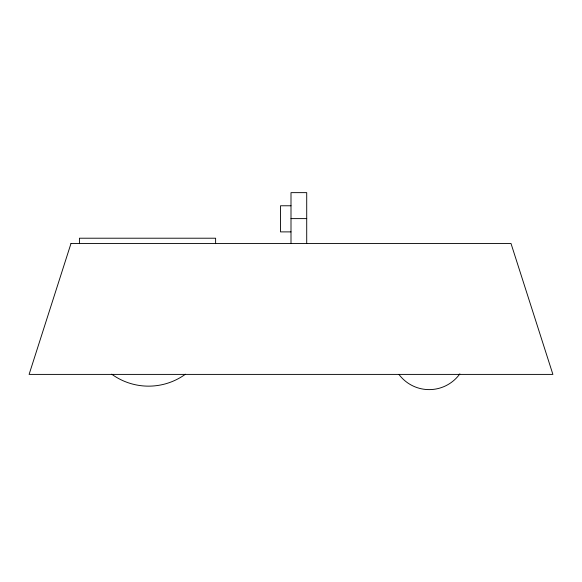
<?xml version="1.0" encoding="UTF-8"?>
<svg xmlns="http://www.w3.org/2000/svg" width="582" height="582" viewBox="0 0 582 582"><rect width="100%" height="100%" fill="white"/><g stroke="black" fill="none" stroke-linecap="round" stroke-linejoin="round"><path stroke-width="0.87" d="M291 205.773L280.524 205.773L280.524 231.891L291 231.891M291 218.614L306.714 218.614M306.714 243.451L306.714 192.642L291 192.642L291 243.451M215.616 243.662L215.616 238.213L79.428 238.213L79.428 243.662M459.86 373.855A37.714 37.714 0 0 1 398.954 374.437M185.454 374.204A62.856 62.856 0 0 1 111.686 374.175M71.004 243.451L29.1 374.401L552.9 374.401L510.996 243.451L71.004 243.451"/></g></svg>
